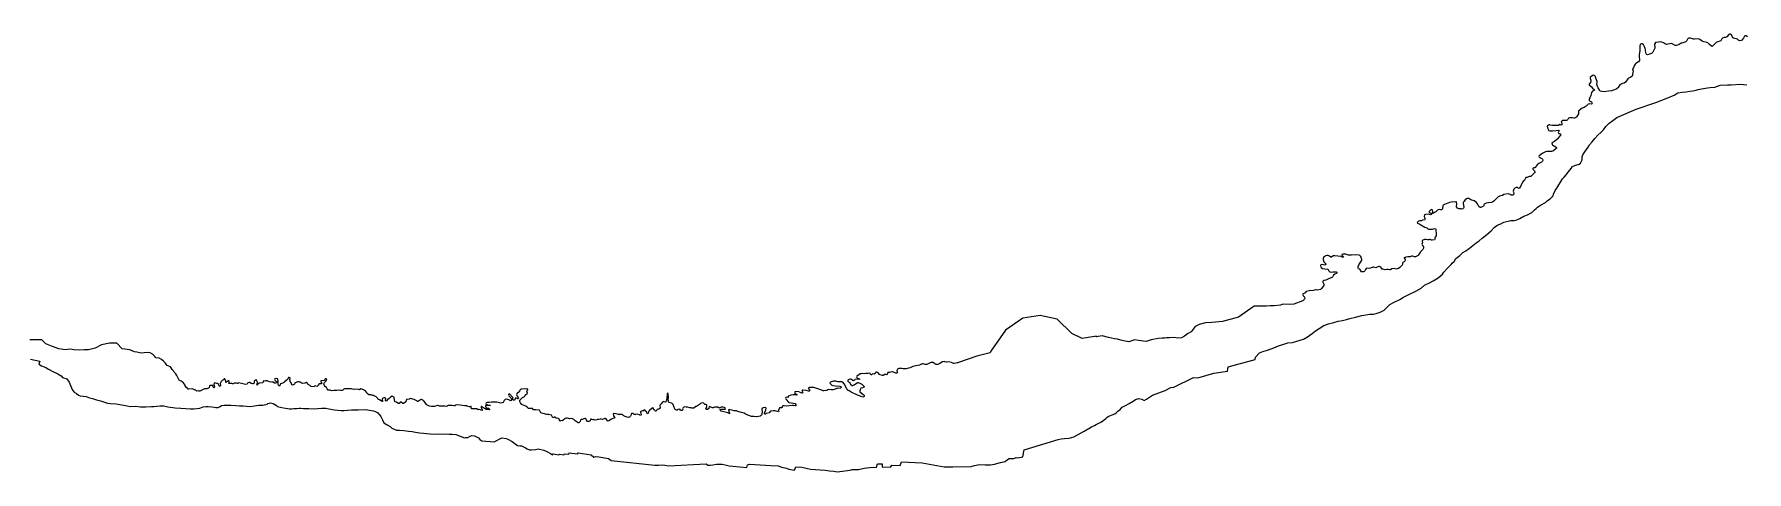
# Model space of a CAD drawing. Extents: x 0 to 800, y 146 to 730.
# Drawn here: x 288.4 to 339.8, y 514.4 to 527.6 of the extents above; entities that cross this region are included whole.
import ezdxf

# ---------------------------------------------------------------- set-up
doc = ezdxf.new("R2010")
doc.units = 0
doc.layers.get('0').update_dxf_attribs({"linetype": 'CONTINUOUS'})

msp = doc.modelspace()

# ---------------------------------------------------------------- linework, layer by layer
at = {"color": 3}
msp.add_lwpolyline([(339.8125, 527.515625), (339.771875, 527.546875), (339.746875, 527.546875), (339.728125, 527.53125), (339.690625, 527.46875), (339.646875, 527.415625), (339.625, 527.403125), (339.58125, 527.396875), (339.55625, 527.403125), (339.5125, 527.44375), (339.4875, 527.45625), (339.43125, 527.459375), (339.390625, 527.475), (339.36875, 527.49375), (339.353125, 527.540625), (339.325, 527.578125), (339.303125, 527.590625), (339.275, 527.590625), (339.25625, 527.58125), (339.19375, 527.5125), (339.153125, 527.49375), (339.109375, 527.49375), (339.0625, 527.475), (339.046875, 527.45625), (339.025, 527.4125), (339.009375, 527.39375), (338.9875, 527.384375), (338.89375, 527.353125), (338.875, 527.340625), (338.775, 527.240625), (338.75625, 527.225), (338.734375, 527.228125), (338.675, 527.278125), (338.621875, 527.334375), (338.6, 527.346875), (338.553125, 527.35), (338.503125, 527.3625), (338.453125, 527.384375), (338.384375, 527.43125), (338.3625, 527.44375), (338.31875, 527.45625), (338.21875, 527.44375), (338.196875, 527.44375), (338.1, 527.471875), (338.053125, 527.471875), (338.03125, 527.4625), (338.015625, 527.446875), (337.9875, 527.378125), (337.965625, 527.3625), (337.846875, 527.325), (337.825, 527.31875), (337.7625, 527.278125), (337.740625, 527.26875), (337.671875, 527.25625), (337.646875, 527.25625), (337.571875, 527.29375), (337.528125, 527.309375), (337.478125, 527.30625), (337.421875, 527.290625), (337.378125, 527.284375), (337.353125, 527.2875), (337.2875, 527.33125), (337.2375, 527.353125), (337.215625, 527.359375), (337.075, 527.346875), (337.05, 527.3375), (337.021875, 527.290625), (337.01875, 527.265625), (337.03125, 527.2125), (337.028125, 527.171875), (336.99375, 527.09375), (336.971875, 527.053125), (336.953125, 527.03125), (336.93125, 527.015625), (336.840625, 526.978125), (336.815625, 526.975), (336.790625, 526.984375), (336.771875, 527), (336.759375, 527.021875), (336.75, 527.11875), (336.7375, 527.165625), (336.725, 527.209375), (336.6875, 527.271875), (336.653125, 527.3), (336.628125, 527.3), (336.60625, 527.290625), (336.59375, 527.275), (336.584375, 527.246875), (336.584375, 527.1), (336.5625, 526.96875), (336.559375, 526.921875), (336.56875, 526.821875), (336.56875, 526.796875), (336.54375, 526.75625), (336.459375, 526.70625), (336.440625, 526.6875), (336.4125, 526.64375), (336.3875, 526.584375), (336.359375, 526.540625), (336.365625, 526.51875), (336.378125, 526.5), (336.384375, 526.478125), (336.36875, 526.4375), (336.359375, 526.39375), (336.3625, 526.35), (336.35625, 526.328125), (336.315625, 526.3), (336.271875, 526.284375), (336.24375, 526.26875), (336.221875, 526.25), (336.15, 526.15), (336.115625, 526.11875), (336.065625, 526.109375), (336, 526.08125), (335.978125, 526.06875), (335.928125, 525.990625), (335.909375, 525.96875), (335.86875, 525.9375), (335.821875, 525.91875), (335.728125, 525.89375), (335.6375, 525.875), (335.509375, 525.8625), (335.440625, 525.86875), (335.39375, 525.88125), (335.378125, 525.896875), (335.328125, 525.98125), (335.30625, 526.025), (335.29375, 526.09375), (335.3, 526.15), (335.3, 526.175), (335.284375, 526.21875), (335.2625, 526.265625), (335.25, 526.315625), (335.23125, 526.3375), (335.20625, 526.353125), (335.18125, 526.3625), (335.159375, 526.353125), (335.09375, 526.2875), (335.090625, 526.259375), (335.10625, 526.209375), (335.109375, 526.1875), (335.096875, 526.14375), (335.05625, 526.090625), (335.059375, 526.06875), (335.13125, 526.00625), (335.15625, 525.971875), (335.2125, 525.93125), (335.225, 525.9125), (335.203125, 525.9), (335.18125, 525.89375), (335.1625, 525.88125), (335.128125, 525.84375), (335.125, 525.79375), (335.109375, 525.75), (335.084375, 525.684375), (335.0625, 525.646875), (335.059375, 525.625), (335.059375, 525.609375), (335.071875, 525.590625), (335.128125, 525.55625), (335.15, 525.51875), (335.14375, 525.496875), (335.121875, 525.4875), (335.05625, 525.496875), (335.034375, 525.490625), (334.96875, 525.428125), (334.9125, 525.384375), (334.846875, 525.365625), (334.75625, 525.3), (334.74375, 525.284375), (334.740625, 525.2625), (334.74375, 525.240625), (334.740625, 525.196875), (334.69375, 525.115625), (334.68125, 525.096875), (334.659375, 525.084375), (334.61875, 525.06875), (334.596875, 525.06875), (334.553125, 525.078125), (334.48125, 525.08125), (334.440625, 525.06875), (334.415625, 525.03125), (334.4, 525.0125), (334.38125, 525.003125), (334.334375, 524.996875), (334.26875, 524.996875), (334.215625, 524.959375), (334.240625, 524.915625), (334.24375, 524.890625), (334.2375, 524.871875), (334.21875, 524.8625), (334.175, 524.878125), (334.1375, 524.853125), (333.95625, 524.846875), (333.890625, 524.85625), (333.875, 524.871875), (333.85625, 524.865625), (333.803125, 524.825), (333.809375, 524.778125), (333.83125, 524.7375), (333.84375, 524.7), (333.890625, 524.690625), (333.95625, 524.690625), (334.071875, 524.7), (334.140625, 524.7125), (334.15625, 524.696875), (334.15, 524.678125), (334.1375, 524.659375), (334.13125, 524.6375), (334.134375, 524.61875), (334.153125, 524.60625), (334.178125, 524.603125), (334.196875, 524.590625), (334.209375, 524.571875), (334.196875, 524.559375), (334.103125, 524.4375), (334.084375, 524.428125), (334.01875, 524.365625), (334, 524.353125), (333.95625, 524.340625), (333.940625, 524.325), (333.95, 524.28125), (333.9625, 524.2625), (334, 524.2375), (334.025, 524.23125), (334.075, 524.190625), (334.075, 524.16875), (334.0625, 524.15), (333.99375, 524.090625), (333.928125, 524.06875), (333.79375, 524.065625), (333.75, 524.05625), (333.665625, 524.015625), (333.59375, 523.965625), (333.559375, 523.934375), (333.55, 523.915625), (333.5625, 523.896875), (333.58125, 523.884375), (333.64375, 523.859375), (333.659375, 523.840625), (333.665625, 523.81875), (333.665625, 523.796875), (333.659375, 523.775), (333.625, 523.746875), (333.54375, 523.709375), (333.49375, 523.6625), (333.440625, 523.590625), (333.425, 523.578125), (333.4, 523.578125), (333.378125, 523.56875), (333.365625, 523.553125), (333.36875, 523.53125), (333.41875, 523.484375), (333.43125, 523.46875), (333.434375, 523.446875), (333.3875, 523.39375), (333.334375, 523.35), (333.325, 523.33125), (333.30625, 523.31875), (333.2625, 523.315625), (333.240625, 523.309375), (333.221875, 523.29375), (333.203125, 523.2875), (333.18125, 523.290625), (333.1625, 523.28125), (333.146875, 523.2625), (333.128125, 523.221875), (333.115625, 523.20625), (333.09375, 523.19375), (333.05625, 523.140625), (332.996875, 523.0125), (332.953125, 522.959375), (332.93125, 522.965625), (332.896875, 522.9875), (332.86875, 522.984375), (332.828125, 522.96875), (332.79375, 522.9375), (332.778125, 522.875), (332.784375, 522.85), (332.8, 522.809375), (332.79375, 522.7875), (332.765625, 522.75625), (332.71875, 522.759375), (332.696875, 522.771875), (332.65625, 522.7875), (332.63125, 522.79375), (332.49375, 522.778125), (332.45625, 522.746875), (332.40625, 522.73125), (332.3625, 522.728125), (332.325, 522.70625), (332.3, 522.671875), (332.24375, 522.628125), (332.2, 522.578125), (332.16875, 522.55), (332.128125, 522.53125), (332.034375, 522.525), (331.96875, 522.5125), (331.925, 522.496875), (331.90625, 522.484375), (331.896875, 522.4625), (331.9, 522.440625), (331.8875, 522.421875), (331.80625, 522.3875), (331.784375, 522.384375), (331.746875, 522.4125), (331.703125, 522.49375), (331.678125, 522.53125), (331.609375, 522.584375), (331.503125, 522.615625), (331.446875, 522.65), (331.4, 522.65), (331.378125, 522.64375), (331.340625, 522.615625), (331.29375, 522.565625), (331.275, 522.521875), (331.275, 522.5), (331.290625, 522.45625), (331.29375, 522.3875), (331.2875, 522.365625), (331.275, 522.346875), (331.234375, 522.334375), (331.2125, 522.340625), (331.165625, 522.340625), (331.14375, 522.346875), (331.10625, 522.36875), (331.075, 522.4), (331.071875, 522.421875), (331.084375, 522.4875), (331.075, 522.553125), (331.053125, 522.553125), (330.915625, 522.540625), (330.86875, 522.53125), (330.71875, 522.475), (330.678125, 522.453125), (330.66875, 522.434375), (330.65625, 522.34375), (330.621875, 522.31875), (330.6, 522.3125), (330.553125, 522.321875), (330.528125, 522.31875), (330.509375, 522.30625), (330.459375, 522.25625), (330.41875, 522.234375), (330.359375, 522.196875), (330.346875, 522.2125), (330.365625, 522.25625), (330.35625, 522.3), (330.346875, 522.315625), (330.325, 522.325), (330.30625, 522.31875), (330.259375, 522.265625), (330.253125, 522.246875), (330.265625, 522.23125), (330.30625, 522.21875), (330.31875, 522.196875), (330.3125, 522.178125), (330.290625, 522.16875), (330.225, 522.184375), (330.159375, 522.178125), (330.134375, 522.175), (330.11875, 522.159375), (330.10625, 522.11875), (330.134375, 522.034375), (330.125, 522.015625), (330.059375, 522.003125), (330.01875, 521.9875), (329.975, 521.9875), (329.93125, 521.96875), (329.9125, 521.95625), (329.9, 521.934375), (329.909375, 521.915625), (329.975, 521.8875), (330.00625, 521.859375), (330.125, 521.790625), (330.1875, 521.76875), (330.203125, 521.75625), (330.215625, 521.740625), (330.2375, 521.73125), (330.35625, 521.7375), (330.41875, 521.75), (330.440625, 521.746875), (330.45625, 521.73125), (330.459375, 521.709375), (330.459375, 521.6875), (330.46875, 521.61875), (330.46875, 521.55), (330.465625, 521.528125), (330.434375, 521.49375), (330.428125, 521.475), (330.428125, 521.428125), (330.415625, 521.409375), (330.346875, 521.4), (330.328125, 521.4), (330.2875, 521.41875), (330.265625, 521.425), (330.246875, 521.4125), (330.203125, 521.4125), (330.159375, 521.425), (330.1125, 521.421875), (330.05, 521.396875), (330.046875, 521.375), (330.053125, 521.33125), (330.040625, 521.309375), (330.0375, 521.284375), (330.053125, 521.240625), (330.071875, 521.228125), (330.08125, 521.20625), (330.08125, 521.1625), (330.078125, 521.1375), (330.065625, 521.11875), (330, 521.05625), (329.9375, 520.959375), (329.925, 520.940625), (329.884375, 520.921875), (329.840625, 520.90625), (329.81875, 520.90625), (329.76875, 520.91875), (329.725, 520.925), (329.684375, 520.903125), (329.6625, 520.9), (329.61875, 520.903125), (329.55, 520.8875), (329.53125, 520.875), (329.509375, 520.878125), (329.534375, 520.8125), (329.534375, 520.7875), (329.528125, 520.76875), (329.509375, 520.753125), (329.46875, 520.734375), (329.459375, 520.715625), (329.45625, 520.66875), (329.44375, 520.65), (329.378125, 520.58125), (329.334375, 520.55625), (329.29375, 520.540625), (329.271875, 520.534375), (329.2, 520.55), (329.134375, 520.540625), (329.096875, 520.515625), (329.075, 520.509375), (329.028125, 520.51875), (328.984375, 520.51875), (328.9375, 520.509375), (328.86875, 520.528125), (328.846875, 520.534375), (328.803125, 520.5875), (328.784375, 520.6), (328.7625, 520.609375), (328.7375, 520.609375), (328.65, 520.571875), (328.58125, 520.59375), (328.559375, 520.590625), (328.496875, 520.565625), (328.43125, 520.55625), (328.3875, 520.559375), (328.365625, 520.553125), (328.340625, 520.51875), (328.321875, 520.478125), (328.30625, 520.4625), (328.2875, 520.453125), (328.265625, 520.45), (328.221875, 520.45625), (328.175, 520.53125), (328.134375, 520.54375), (328.125, 520.5625), (328.128125, 520.6125), (328.146875, 520.659375), (328.221875, 520.78125), (328.23125, 520.803125), (328.234375, 520.825), (328.203125, 520.9125), (328.171875, 520.94375), (328.15, 520.953125), (328.0375, 520.9625), (327.91875, 520.95), (327.83125, 520.95625), (327.740625, 520.978125), (327.675, 520.984375), (327.634375, 520.975), (327.6375, 520.953125), (327.684375, 520.903125), (327.66875, 520.884375), (327.603125, 520.909375), (327.421875, 520.934375), (327.375, 520.928125), (327.321875, 520.8875), (327.3, 520.8875), (327.265625, 520.91875), (327.221875, 520.9375), (327.196875, 520.940625), (327.14375, 520.928125), (327.11875, 520.915625), (327.084375, 520.884375), (327.071875, 520.865625), (327.06875, 520.821875), (327.090625, 520.75625), (327.10625, 520.7375), (327.15625, 520.69375), (327.15625, 520.671875), (327.11875, 520.65625), (327.04375, 520.66875), (327, 520.659375), (326.9875, 520.640625), (327.003125, 520.6), (327.015625, 520.578125), (327.05625, 520.55625), (327.203125, 520.534375), (327.21875, 520.521875), (327.2375, 520.48125), (327.253125, 520.4625), (327.271875, 520.45), (327.315625, 520.44375), (327.365625, 520.45625), (327.465625, 520.45625), (327.484375, 520.44375), (327.4875, 520.421875), (327.471875, 520.403125), (327.425, 520.38125), (327.3875, 520.353125), (327.35, 520.29375), (327.209375, 520.234375), (327.175, 520.20625), (327.15625, 520.196875), (327.09375, 520.190625), (327.075, 520.178125), (327.0625, 520.159375), (327.0625, 520.1375), (327.09375, 520.08125), (327.1, 520.059375), (327.09375, 520.0375), (327.05, 519.990625), (327.025, 519.953125), (326.990625, 519.925), (326.90625, 519.903125), (326.8625, 519.909375), (326.840625, 519.909375), (326.775, 519.8875), (326.646875, 519.878125), (326.559375, 519.8625), (326.528125, 519.825), (326.5125, 519.8125), (326.453125, 519.78125), (326.459375, 519.759375), (326.48125, 519.721875), (326.5, 519.709375), (326.5125, 519.69375), (326.51875, 519.65), (326.5125, 519.628125), (326.465625, 519.584375), (326.190625, 519.484375), (326.05625, 519.46875), (325.859375, 519.478125), (325.790625, 519.45), (325.6, 519.434375), (325.48125, 519.434375), (325.375, 519.41875), (325.003125, 519.41875), (324.534375, 519.084375), (324.05, 518.95625), (323.73125, 518.925), (323.540625, 518.915625), (323.34375, 518.865625), (323.225, 518.8125), (323.109375, 518.65), (322.996875, 518.5875), (322.909375, 518.515625), (322.81875, 518.46875), (322.7125, 518.459375), (322.59375, 518.475), (322.453125, 518.46875), (322.371875, 518.465625), (322.3125, 518.4625), (322.234375, 518.45625), (322.121875, 518.446875), (321.903125, 518.40625), (321.846875, 518.384375), (321.75625, 518.359375), (321.66875, 518.371875), (321.609375, 518.38125), (321.525, 518.390625), (321.4125, 518.40625), (321.234375, 518.35), (321.08125, 518.38125), (320.996875, 518.4), (320.896875, 518.425), (320.809375, 518.4375), (320.621875, 518.478125), (320.43125, 518.528125), (320.259375, 518.503125), (320.2625, 518.521875), (319.834375, 518.453125), (319.525, 518.6), (319.084375, 519.025), (318.571875, 519.14375), (318.053125, 519.0625), (317.53125, 518.696875), (317.09375, 518.065625), (317.06875, 518.01875), (316.671875, 517.91875), (316.121875, 517.73125), (316.10625, 517.7125), (316.084375, 517.71875), (316.0375, 517.709375), (315.990625, 517.696875), (315.96875, 517.7), (315.90625, 517.73125), (315.81875, 517.74375), (315.775, 517.734375), (315.753125, 517.734375), (315.709375, 517.75), (315.6875, 517.753125), (315.640625, 517.74375), (315.5625, 517.69375), (315.521875, 517.678125), (315.496875, 517.66875), (315.45, 517.671875), (315.409375, 517.690625), (315.35625, 517.73125), (315.309375, 517.73125), (315.2875, 517.725), (315.165625, 517.671875), (315.11875, 517.665625), (315.05625, 517.6875), (315.034375, 517.684375), (314.953125, 517.646875), (314.79375, 517.615625), (314.75, 517.60625), (314.665625, 517.565625), (314.621875, 517.553125), (314.553125, 517.540625), (314.4625, 517.5375), (314.41875, 517.546875), (314.375, 517.54375), (314.33125, 517.55), (314.29375, 517.521875), (314.271875, 517.484375), (314.284375, 517.440625), (314.284375, 517.41875), (314.265625, 517.409375), (314.24375, 517.409375), (314.153125, 517.446875), (314.13125, 517.45), (314.046875, 517.421875), (314, 517.421875), (313.98125, 517.36875), (313.965625, 517.359375), (313.91875, 517.371875), (313.88125, 517.346875), (313.859375, 517.340625), (313.8375, 517.340625), (313.76875, 517.35625), (313.75, 517.365625), (313.70625, 517.415625), (313.66875, 517.4375), (313.646875, 517.4375), (313.63125, 517.425), (313.628125, 517.403125), (313.590625, 517.38125), (313.54375, 517.3875), (313.525, 517.378125), (313.5125, 517.35625), (313.490625, 517.359375), (313.465625, 517.396875), (313.446875, 517.40625), (313.403125, 517.39375), (313.3375, 517.4), (313.29375, 517.3875), (313.246875, 517.39375), (313.203125, 517.3875), (313.1625, 517.384375), (313.153125, 517.3625), (313.071875, 517.31875), (313.0625, 517.296875), (313.06875, 517.275), (313.090625, 517.259375), (313.153125, 517.23125), (313.146875, 517.2125), (313.078125, 517.221875), (313.0125, 517.2125), (312.99375, 517.2), (312.98125, 517.18125), (312.959375, 517.175), (312.90625, 517.21875), (312.88125, 517.228125), (312.85625, 517.225), (312.8125, 517.20625), (312.8, 517.190625), (312.8, 517.165625), (312.815625, 517.15), (312.834375, 517.140625), (312.853125, 517.121875), (312.86875, 517.078125), (312.884375, 517.0625), (312.928125, 517.040625), (312.95, 517.040625), (312.990625, 517.05625), (313.084375, 517.125), (313.109375, 517.125), (313.175, 517.096875), (313.2, 517.0875), (313.21875, 517.071875), (313.29375, 516.996875), (313.234375, 516.9625), (313.190625, 516.953125), (313.175, 516.9375), (313.159375, 516.871875), (313.1625, 516.846875), (313.196875, 516.8125), (313.2625, 516.76875), (313.28125, 516.753125), (313.2875, 516.734375), (313.2875, 516.709375), (313.271875, 516.696875), (313.25, 516.6875), (313.2, 516.709375), (313.065625, 516.753125), (312.896875, 516.8375), (312.834375, 516.875), (312.8, 516.9), (312.771875, 516.940625), (312.690625, 517.08125), (312.64375, 517.134375), (312.61875, 517.14375), (312.5, 517.15), (312.4375, 517.16875), (312.365625, 517.16875), (312.275, 517.134375), (312.2625, 517.11875), (312.265625, 517.09375), (312.303125, 517.059375), (312.321875, 517.046875), (312.3625, 517.03125), (312.43125, 517.021875), (312.559375, 517.0125), (312.58125, 517.009375), (312.6, 516.99375), (312.596875, 516.971875), (312.578125, 516.959375), (312.484375, 516.95), (312.4625, 516.946875), (312.421875, 516.925), (312.353125, 516.909375), (312.296875, 516.903125), (312.225, 516.9125), (312.2, 516.909375), (312.1625, 516.8875), (312.075, 516.871875), (312.053125, 516.875), (311.990625, 516.90625), (311.925, 516.921875), (311.865625, 516.946875), (311.778125, 516.971875), (311.734375, 516.978125), (311.64375, 516.975), (311.60625, 516.959375), (311.646875, 516.90625), (311.653125, 516.884375), (311.640625, 516.86875), (311.615625, 516.8625), (311.54375, 516.884375), (311.45, 516.89375), (311.425, 516.89375), (311.421875, 516.86875), (311.44375, 516.828125), (311.440625, 516.80625), (311.41875, 516.803125), (311.33125, 516.840625), (311.234375, 516.853125), (311.2125, 516.85), (311.196875, 516.834375), (311.20625, 516.815625), (311.275, 516.753125), (311.253125, 516.75), (311.228125, 516.759375), (311.159375, 516.75625), (311.0875, 516.74375), (311.04375, 516.725), (311.003125, 516.71875), (311.00625, 516.671875), (310.9625, 516.68125), (310.940625, 516.678125), (310.928125, 516.659375), (310.946875, 516.61875), (311.0125, 516.53125), (311.03125, 516.525), (311.1625, 516.50625), (311.21875, 516.490625), (311.240625, 516.46875), (311.25, 516.446875), (311.234375, 516.428125), (311.2125, 516.425), (311.16875, 516.434375), (311.121875, 516.434375), (310.95625, 516.415625), (310.88125, 516.425), (310.859375, 516.425), (310.834375, 516.415625), (310.821875, 516.4), (310.828125, 516.378125), (310.809375, 516.3625), (310.74375, 516.365625), (310.73125, 516.346875), (310.73125, 516.325), (310.715625, 516.30625), (310.7125, 516.28125), (310.728125, 516.2625), (310.7125, 516.246875), (310.615625, 516.271875), (310.56875, 516.275), (310.478125, 516.26875), (310.434375, 516.21875), (310.35, 516.190625), (310.33125, 516.178125), (310.3125, 516.171875), (310.29375, 516.184375), (310.290625, 516.20625), (310.334375, 516.309375), (310.340625, 516.353125), (310.328125, 516.375), (310.25625, 516.36875), (310.234375, 516.359375), (310.21875, 516.34375), (310.215625, 516.321875), (310.225, 516.259375), (310.2125, 516.165625), (310.20625, 516.14375), (310.1875, 516.13125), (310.165625, 516.11875), (310.11875, 516.103125), (310.065625, 516.09375), (310.04375, 516.09375), (309.975, 516.10625), (309.903125, 516.10625), (309.74375, 516.16875), (309.684375, 516.20625), (309.64375, 516.21875), (309.6, 516.225), (309.490625, 516.253125), (309.453125, 516.275), (309.43125, 516.278125), (309.3875, 516.278125), (309.31875, 516.290625), (309.25625, 516.309375), (309.23125, 516.3125), (309.2125, 516.3), (309.228125, 516.259375), (309.246875, 516.21875), (309.253125, 516.196875), (309.23125, 516.196875), (309.190625, 516.2125), (309.0375, 516.25), (308.99375, 516.26875), (308.9625, 516.3), (308.96875, 516.31875), (308.99375, 516.328125), (309.059375, 516.321875), (309.109375, 516.325), (309.128125, 516.334375), (309.11875, 516.353125), (309.08125, 516.375), (309.040625, 516.384375), (308.99375, 516.38125), (308.95625, 516.3625), (308.9375, 516.359375), (308.896875, 516.384375), (308.878125, 516.3875), (308.8125, 516.384375), (308.790625, 516.38125), (308.753125, 516.365625), (308.73125, 516.36875), (308.66875, 516.396875), (308.646875, 516.4), (308.63125, 516.3875), (308.621875, 516.365625), (308.621875, 516.34375), (308.5875, 516.31875), (308.565625, 516.3125), (308.54375, 516.315625), (308.5375, 516.3375), (308.5625, 516.40625), (308.565625, 516.428125), (308.559375, 516.446875), (308.54375, 516.4625), (308.5, 516.465625), (308.48125, 516.48125), (308.478125, 516.503125), (308.459375, 516.5125), (308.39375, 516.503125), (308.371875, 516.496875), (308.340625, 516.4625), (308.25, 516.403125), (308.23125, 516.4), (308.178125, 516.35625), (308.15625, 516.35), (308.1125, 516.353125), (308.090625, 516.3625), (308.05, 516.365625), (307.9875, 516.384375), (307.94375, 516.384375), (307.896875, 516.39375), (307.878125, 516.3875), (307.84375, 516.359375), (307.8375, 516.3375), (307.840625, 516.315625), (307.834375, 516.296875), (307.81875, 516.28125), (307.796875, 516.284375), (307.775, 516.29375), (307.753125, 516.328125), (307.70625, 516.31875), (307.671875, 516.290625), (307.65, 516.290625), (307.6125, 516.315625), (307.58125, 516.375), (307.55625, 516.4625), (307.525, 516.49375), (307.50625, 516.50625), (307.421875, 516.521875), (307.415625, 516.54375), (307.4125, 516.584375), (307.40625, 516.60625), (307.409375, 516.671875), (307.403125, 516.8), (307.38125, 516.80625), (307.371875, 516.784375), (307.359375, 516.63125), (307.346875, 516.565625), (307.3375, 516.546875), (307.31875, 516.5375), (307.253125, 516.553125), (307.234375, 516.5375), (307.196875, 516.48125), (307.165625, 516.453125), (307.15625, 516.434375), (307.165625, 516.371875), (307.159375, 516.35), (307.11875, 516.328125), (307.075, 516.315625), (307.059375, 516.3), (307.04375, 516.2625), (307.01875, 516.265625), (307.003125, 516.28125), (306.990625, 516.3), (306.971875, 516.309375), (306.9625, 516.328125), (306.959375, 516.35), (306.946875, 516.365625), (306.925, 516.359375), (306.8375, 516.28125), (306.825, 516.2625), (306.796875, 516.18125), (306.775, 516.190625), (306.7625, 516.234375), (306.725, 516.2625), (306.703125, 516.3), (306.68125, 516.290625), (306.64375, 516.265625), (306.625, 516.278125), (306.584375, 516.259375), (306.575, 516.240625), (306.578125, 516.19375), (306.590625, 516.153125), (306.58125, 516.1375), (306.55625, 516.14375), (306.5375, 516.15625), (306.471875, 516.175), (306.428125, 516.1625), (306.384375, 516.165625), (306.35, 516.190625), (306.30625, 516.190625), (306.2875, 516.178125), (306.28125, 516.1375), (306.271875, 516.115625), (306.240625, 516.084375), (306.225, 516.075), (306.175, 516.08125), (306.1125, 516.10625), (306.09375, 516.11875), (306.053125, 516.1375), (306.0375, 516.153125), (306.01875, 516.165625), (305.953125, 516.16875), (305.90625, 516.165625), (305.840625, 516.1875), (305.775, 516.19375), (305.753125, 516.1875), (305.759375, 516.121875), (305.796875, 516.06875), (305.784375, 516.05), (305.740625, 516.040625), (305.7, 516.021875), (305.625, 515.971875), (305.603125, 515.965625), (305.58125, 515.978125), (305.540625, 516.03125), (305.51875, 516.040625), (305.496875, 516.040625), (305.43125, 516.01875), (305.390625, 516.028125), (305.365625, 516.025), (305.321875, 516.0125), (305.278125, 516.015625), (305.25625, 516.00625), (305.19375, 515.996875), (305.175, 516.009375), (305.13125, 516.00625), (305.09375, 516.028125), (305.071875, 516.025), (305.05625, 515.978125), (305.04375, 515.9625), (305.025, 515.953125), (304.98125, 515.95625), (304.9625, 515.965625), (304.9375, 516.028125), (304.921875, 516.04375), (304.896875, 516.046875), (304.815625, 516.0125), (304.790625, 516.009375), (304.76875, 515.99375), (304.75625, 515.953125), (304.725, 515.915625), (304.703125, 515.915625), (304.640625, 515.95), (304.60625, 515.975), (304.59375, 515.99375), (304.571875, 516.009375), (304.50625, 516.040625), (304.4375, 516.034375), (304.375, 516.053125), (304.353125, 516.05625), (304.309375, 516.046875), (304.24375, 515.9875), (304.221875, 515.978125), (304.18125, 515.98125), (304.159375, 515.96875), (304.140625, 515.984375), (304.1375, 516.009375), (304.125, 516.028125), (304.109375, 516.040625), (304.040625, 516.059375), (304, 516.08125), (303.98125, 516.084375), (303.959375, 516.078125), (303.940625, 516.0625), (303.9125, 516.125), (303.896875, 516.140625), (303.853125, 516.15625), (303.80625, 516.165625), (303.759375, 516.165625), (303.646875, 516.196875), (303.58125, 516.21875), (303.565625, 516.234375), (303.55, 516.275), (303.5375, 516.29375), (303.425, 516.30625), (303.378125, 516.3), (303.359375, 516.30625), (303.328125, 516.340625), (303.259375, 516.346875), (303.2125, 516.340625), (303.19375, 516.35), (303.165625, 516.3875), (303.128125, 516.4125), (303.025, 516.453125), (303.00625, 516.465625), (302.965625, 516.515625), (302.94375, 516.553125), (302.94375, 516.575), (302.95, 516.596875), (303.028125, 516.671875), (303.06875, 516.69375), (303.084375, 516.709375), (303.1125, 516.74375), (303.175, 516.803125), (303.1625, 516.865625), (303.16875, 516.8875), (303.1875, 516.90625), (303.184375, 516.925), (303.165625, 516.93125), (303.14375, 516.925), (303.075, 516.93125), (302.9875, 516.925), (302.96875, 516.915625), (302.953125, 516.9), (302.934375, 516.859375), (302.85625, 516.78125), (302.853125, 516.75625), (302.86875, 516.7125), (302.896875, 516.678125), (302.90625, 516.659375), (302.903125, 516.6375), (302.884375, 516.6375), (302.821875, 516.665625), (302.80625, 516.65), (302.79375, 516.609375), (302.775, 516.59375), (302.753125, 516.596875), (302.7375, 516.6125), (302.740625, 516.65625), (302.734375, 516.678125), (302.65, 516.778125), (302.634375, 516.7875), (302.615625, 516.775), (302.6125, 516.75), (302.61875, 516.728125), (302.646875, 516.690625), (302.678125, 516.6625), (302.6875, 516.640625), (302.69375, 516.596875), (302.68125, 516.578125), (302.65625, 516.58125), (302.61875, 516.60625), (302.55625, 516.628125), (302.5125, 516.61875), (302.478125, 516.584375), (302.471875, 516.5625), (302.44375, 516.525), (302.421875, 516.515625), (302.38125, 516.509375), (302.259375, 516.53125), (302.096875, 516.534375), (302.028125, 516.521875), (301.9625, 516.525), (301.940625, 516.51875), (301.93125, 516.5), (301.940625, 516.478125), (301.978125, 516.45625), (302.071875, 516.4375), (302.046875, 516.43125), (301.915625, 516.4375), (301.9125, 516.4125), (301.934375, 516.36875), (301.959375, 516.359375), (302.003125, 516.35625), (302.040625, 516.328125), (302.0375, 516.303125), (302.0125, 516.3), (301.940625, 516.31875), (301.890625, 516.34375), (301.796875, 516.409375), (301.778125, 516.39375), (301.80625, 516.334375), (301.83125, 516.296875), (301.809375, 516.2875), (301.7625, 516.30625), (301.740625, 516.3125), (301.69375, 516.309375), (301.65625, 516.33125), (301.63125, 516.334375), (301.565625, 516.33125), (301.5, 516.334375), (301.4875, 516.403125), (301.465625, 516.40625), (301.446875, 516.396875), (301.421875, 516.390625), (301.378125, 516.40625), (301.365625, 516.421875), (301.340625, 516.425), (301.296875, 516.421875), (301.228125, 516.43125), (301.159375, 516.45), (301.034375, 516.453125), (301.015625, 516.44375), (301.003125, 516.425), (300.98125, 516.421875), (300.9125, 516.43125), (300.81875, 516.4375), (300.796875, 516.4375), (300.775, 516.428125), (300.7625, 516.4125), (300.740625, 516.409375), (300.69375, 516.415625), (300.5375, 516.415625), (300.515625, 516.421875), (300.496875, 516.434375), (300.471875, 516.43125), (300.446875, 516.421875), (300.375, 516.40625), (300.3, 516.40625), (300.234375, 516.415625), (300.175, 516.440625), (300.15625, 516.453125), (300.084375, 516.540625), (300.034375, 516.584375), (300.025, 516.603125), (300.009375, 516.615625), (299.9875, 516.615625), (299.965625, 516.609375), (299.909375, 516.565625), (299.8875, 516.55625), (299.865625, 516.553125), (299.853125, 516.575), (299.815625, 516.6), (299.775, 516.61875), (299.665625, 516.65), (299.628125, 516.628125), (299.540625, 516.6125), (299.528125, 516.546875), (299.45625, 516.490625), (299.434375, 516.49375), (299.384375, 516.53125), (299.359375, 516.53125), (299.321875, 516.5), (299.303125, 516.49375), (299.28125, 516.503125), (299.24375, 516.534375), (299.2, 516.54375), (299.190625, 516.546875), (299.175, 516.671875), (299.159375, 516.690625), (299.11875, 516.715625), (299.0625, 516.68125), (299.015625, 516.634375), (298.99375, 516.63125), (298.9375, 516.5625), (298.91875, 516.571875), (298.915625, 516.596875), (298.925, 516.640625), (298.909375, 516.65625), (298.890625, 516.665625), (298.865625, 516.6625), (298.825, 516.640625), (298.809375, 516.625), (298.8125, 516.6), (298.828125, 516.584375), (298.8375, 516.5625), (298.8125, 516.559375), (298.7375, 516.603125), (298.696875, 516.61875), (298.6875, 516.640625), (298.628125, 516.709375), (298.58125, 516.7125), (298.56875, 516.73125), (298.521875, 516.7375), (298.48125, 516.75625), (298.434375, 516.75625), (298.4125, 516.759375), (298.359375, 516.796875), (298.340625, 516.8375), (298.3125, 516.871875), (298.25625, 516.909375), (298.16875, 516.93125), (298.1375, 516.903125), (298.115625, 516.9125), (298.003125, 516.925), (297.959375, 516.91875), (297.89375, 516.934375), (297.6875, 516.93125), (297.665625, 516.928125), (297.634375, 516.896875), (297.615625, 516.884375), (297.5625, 516.884375), (297.515625, 516.89375), (297.45, 516.8875), (297.3625, 516.890625), (297.29375, 516.871875), (297.25625, 516.89375), (297.190625, 516.9), (297.165625, 516.934375), (297.146875, 516.975), (297.1125, 517), (297.090625, 517.00625), (297.065625, 517.0875), (297.08125, 517.128125), (297.13125, 517.178125), (297.14375, 517.196875), (297.15, 517.21875), (297.13125, 517.234375), (297.10625, 517.23125), (297.090625, 517.215625), (297.0875, 517.19375), (297.071875, 517.18125), (296.98125, 517.178125), (296.965625, 517.165625), (296.975, 517.14375), (296.990625, 517.13125), (296.996875, 517.109375), (296.990625, 517.0875), (296.965625, 517.08125), (296.94375, 517.0875), (296.921875, 517.084375), (296.896875, 517.046875), (296.878125, 517.0375), (296.86875, 517.015625), (296.85, 517.00625), (296.80625, 517.021875), (296.784375, 517.0125), (296.775, 516.99375), (296.684375, 517.00625), (296.665625, 517.015625), (296.653125, 517.034375), (296.634375, 517.05), (296.59375, 517.06875), (296.578125, 517.084375), (296.55, 517.121875), (296.53125, 517.128125), (296.49375, 517.103125), (296.425, 517.1), (296.38125, 517.115625), (296.346875, 517.140625), (296.321875, 517.146875), (296.278125, 517.14375), (296.253125, 517.1375), (296.215625, 517.115625), (296.19375, 517.115625), (296.184375, 517.075), (296.121875, 517.05), (296.1, 517.059375), (296.078125, 517.11875), (296.05625, 517.159375), (296.040625, 517.221875), (296.046875, 517.24375), (296.046875, 517.265625), (296.025, 517.278125), (296.003125, 517.275), (295.9875, 517.259375), (295.971875, 517.21875), (295.878125, 517.146875), (295.865625, 517.128125), (295.859375, 517.115625), (295.85, 517.1125), (295.7625, 517.0875), (295.75, 517.06875), (295.746875, 517.04375), (295.734375, 517.025), (295.715625, 517.025), (295.690625, 517.0625), (295.6875, 517.084375), (295.69375, 517.153125), (295.684375, 517.221875), (295.671875, 517.2375), (295.603125, 517.25), (295.5875, 517.2375), (295.58125, 517.215625), (295.590625, 517.19375), (295.61875, 517.1625), (295.640625, 517.153125), (295.65625, 517.140625), (295.65, 517.11875), (295.60625, 517.103125), (295.58125, 517.109375), (295.54375, 517.13125), (295.496875, 517.1375), (295.43125, 517.15), (295.365625, 517.175), (295.321875, 517.175), (295.3, 517.16875), (295.25625, 517.175), (295.240625, 517.1625), (295.228125, 517.11875), (295.11875, 517.109375), (295.053125, 517.05), (295.06875, 517.115625), (295.053125, 517.2), (295.034375, 517.203125), (294.96875, 517.1625), (294.96875, 517.121875), (294.959375, 517.1), (294.94375, 517.084375), (294.921875, 517.084375), (294.878125, 517.09375), (294.84375, 517.121875), (294.821875, 517.125), (294.78125, 517.11875), (294.759375, 517.078125), (294.715625, 517.065625), (294.671875, 517.071875), (294.63125, 517.0875), (294.5875, 517.09375), (294.503125, 517.1125), (294.4875, 517.1), (294.465625, 517.096875), (294.44375, 517.10625), (294.378125, 517.10625), (294.340625, 517.0875), (294.31875, 517.084375), (294.3, 517.096875), (294.25625, 517.09375), (294.234375, 517.1), (294.2125, 517.1), (294.215625, 517.121875), (294.221875, 517.140625), (294.221875, 517.1625), (294.209375, 517.178125), (294.1875, 517.178125), (294.165625, 517.16875), (294.140625, 517.13125), (294.11875, 517.128125), (294.11875, 517.16875), (294.09375, 517.23125), (294.071875, 517.2375), (294.05625, 517.221875), (294.046875, 517.203125), (294.00625, 517.18125), (293.975, 517.153125), (293.9625, 517.1125), (293.946875, 517.096875), (293.959375, 517.03125), (293.95, 517.009375), (293.928125, 517.0125), (293.8875, 517.090625), (293.86875, 517.1), (293.846875, 517.1), (293.78125, 517.115625), (293.765625, 517.096875), (293.7625, 517.075), (293.775, 516.9875), (293.759375, 516.96875), (293.740625, 516.984375), (293.73125, 517.003125), (293.740625, 517.021875), (293.728125, 517.040625), (293.70625, 517.03125), (293.640625, 517.03125), (293.628125, 517.0125), (293.61875, 516.971875), (293.60625, 516.953125), (293.584375, 516.953125), (293.546875, 516.93125), (293.48125, 516.93125), (293.4375, 516.91875), (293.340625, 516.86875), (293.31875, 516.865625), (293.296875, 516.871875), (293.253125, 516.86875), (293.215625, 516.89375), (293.19375, 516.89375), (293.15625, 516.91875), (293.134375, 516.921875), (293.121875, 516.9375), (293.0125, 516.921875), (292.990625, 516.928125), (292.9625, 516.9625), (292.940625, 516.971875), (292.903125, 517.025), (292.903125, 517.04375), (292.840625, 517.128125), (292.775, 517.1625), (292.721875, 517.2), (292.64375, 517.340625), (292.615625, 517.384375), (292.5875, 517.415625), (292.571875, 517.440625), (292.546875, 517.471875), (292.5125, 517.51875), (292.48125, 517.5625), (292.453125, 517.596875), (292.409375, 517.61875), (292.353125, 517.640625), (292.296875, 517.715625), (292.24375, 517.771875), (292.1875, 517.815625), (292.1125, 517.853125), (292.021875, 517.871875), (291.990625, 517.903125), (291.95625, 517.934375), (291.9125, 517.975), (291.84375, 518.015625), (291.79375, 518.028125), (291.66875, 518.0125), (291.596875, 518.009375), (291.525, 518.021875), (291.44375, 518.0375), (291.38125, 518.05), (291.309375, 518.078125), (291.234375, 518.103125), (291.009375, 518.1375), (290.84375, 518.303125), (290.625, 518.30625), (290.38125, 518.259375), (290.196875, 518.153125), (289.990625, 518.1125), (289.86875, 518.103125), (289.7125, 518.1), (289.55625, 518.109375), (289.45, 518.128125), (289.3625, 518.11875), (289.309375, 518.1125), (289.109375, 518.140625), (288.915625, 518.203125), (288.71875, 518.284375), (288.590625, 518.40625), (288.23125, 518.409375)], dxfattribs=at)
at = {"color": 1}
msp.add_lwpolyline([(288.25, 517.83125), (288.534375, 517.771875), (288.50625, 517.675), (288.5875, 517.621875), (288.7125, 517.575), (288.790625, 517.528125), (288.921875, 517.459375), (289.078125, 517.3875), (289.175, 517.321875), (289.21875, 517.271875), (289.340625, 517.234375), (289.415625, 517.1375), (289.453125, 517.034375), (289.48125, 516.9625), (289.51875, 516.896875), (289.565625, 516.8375), (289.6375, 516.79375), (289.69375, 516.746875), (289.75, 516.728125), (289.925, 516.70625), (290.028125, 516.66875), (290.11875, 516.640625), (290.23125, 516.609375), (290.35625, 516.571875), (290.415625, 516.553125), (290.565625, 516.509375), (290.646875, 516.5), (290.828125, 516.4875), (290.99375, 516.459375), (291.15625, 516.421875), (291.25, 516.40625), (291.403125, 516.4125), (291.553125, 516.396875), (291.7125, 516.396875), (291.890625, 516.40625), (291.959375, 516.40625), (292.05, 516.4125), (292.140625, 516.421875), (292.25625, 516.421875), (292.38125, 516.396875), (292.596875, 516.36875), (292.765625, 516.35), (292.915625, 516.346875), (293.05625, 516.3375), (293.159375, 516.3375), (293.334375, 516.359375), (293.434375, 516.39375), (293.525, 516.403125), (293.590625, 516.403125), (293.703125, 516.396875), (293.778125, 516.384375), (293.821875, 516.375), (293.89375, 516.375), (293.95, 516.403125), (293.9875, 516.434375), (294.065625, 516.45), (294.128125, 516.45), (294.271875, 516.440625), (294.415625, 516.434375), (294.528125, 516.425), (294.6375, 516.421875), (294.74375, 516.4125), (294.846875, 516.403125), (294.978125, 516.421875), (295.103125, 516.44375), (295.234375, 516.45), (295.3625, 516.478125), (295.378125, 516.496875), (295.459375, 516.51875), (295.54375, 516.490625), (295.6375, 516.43125), (295.675, 516.403125), (295.803125, 516.375), (295.915625, 516.35), (296.028125, 516.33125), (296.10625, 516.33125), (296.165625, 516.340625), (296.246875, 516.340625), (296.321875, 516.359375), (296.36875, 516.35625), (296.45, 516.340625), (296.609375, 516.340625), (296.746875, 516.3375), (296.88125, 516.340625), (296.9875, 516.359375), (297.125, 516.35625), (297.2125, 516.3375), (297.3875, 516.303125), (297.58125, 516.28125), (297.659375, 516.284375), (297.771875, 516.290625), (297.89375, 516.3), (298.009375, 516.309375), (298.09375, 516.309375), (298.309375, 516.3125), (298.434375, 516.290625), (298.553125, 516.271875), (298.65, 516.2375), (298.684375, 516.215625), (298.734375, 516.159375), (298.771875, 516.103125), (298.828125, 516.00625), (298.865625, 515.9125), (298.98125, 515.846875), (299.059375, 515.803125), (299.103125, 515.75625), (299.240625, 515.696875), (299.3375, 515.696875), (299.465625, 515.6875), (299.603125, 515.66875), (299.715625, 515.653125), (299.8125, 515.634375), (299.934375, 515.6125), (300.05625, 515.6), (300.253125, 515.584375), (300.403125, 515.578125), (300.51875, 515.58125), (300.59375, 515.578125), (300.70625, 515.584375), (300.821875, 515.578125), (300.915625, 515.578125), (301.025, 515.565625), (301.284375, 515.459375), (301.31875, 515.478125), (301.3875, 515.46875), (301.45625, 515.509375), (301.50625, 515.5375), (301.584375, 515.51875), (301.70625, 515.4625), (301.75, 515.415625), (301.809375, 515.378125), (302.18125, 515.340625), (302.403125, 515.4625), (302.540625, 515.44375), (302.5875, 515.421875), (302.721875, 515.35), (302.803125, 515.284375), (302.878125, 515.2375), (302.94375, 515.21875), (303.003125, 515.21875), (303.115625, 515.159375), (303.171875, 515.134375), (303.234375, 515.10625), (303.3, 515.103125), (303.41875, 515.115625), (303.5, 515.134375), (303.665625, 515.096875), (303.759375, 515.05625), (303.871875, 514.990625), (303.928125, 514.953125), (303.95, 514.98125), (304.11875, 514.95), (304.1375, 514.971875), (304.26875, 514.953125), (304.28125, 514.9875), (304.421875, 514.96875), (304.434375, 515.009375), (304.684375, 514.98125), (304.703125, 515.009375), (305.0875, 514.95), (305.16875, 514.878125), (305.21875, 514.903125), (305.315625, 514.89375), (305.609375, 514.8375), (305.69375, 514.78125), (307.003125, 514.640625), (307.1125, 514.64375), (307.225, 514.65), (307.3, 514.640625), (307.409375, 514.625), (308.546875, 514.68125), (308.596875, 514.64375), (308.675, 514.64375), (308.74375, 514.653125), (308.85625, 514.66875), (309.025, 514.66875), (309.109375, 514.653125), (309.234375, 514.621875), (309.340625, 514.6125), (309.76875, 514.56875), (309.78125, 514.653125), (309.840625, 514.66875), (310.484375, 514.63125), (310.709375, 514.625), (310.784375, 514.596875), (310.80625, 514.578125), (310.95625, 514.55), (311.03125, 514.525), (311.19375, 514.490625), (311.2375, 514.59375), (311.41875, 514.584375), (311.68125, 514.521875), (312.121875, 514.490625), (312.24375, 514.471875), (312.378125, 514.459375), (312.475, 514.44375), (312.871875, 514.4875), (312.928125, 514.5125), (313.11875, 514.5125), (313.246875, 514.5375), (313.290625, 514.55625), (313.365625, 514.559375), (313.459375, 514.575), (313.659375, 514.578125), (313.684375, 514.678125), (313.828125, 514.68125), (313.83125, 514.584375), (314.084375, 514.59375), (314.115625, 514.640625), (314.365625, 514.63125), (314.409375, 514.7375), (315.034375, 514.715625), (315.6875, 514.596875), (315.859375, 514.5875), (315.946875, 514.596875), (316.5, 514.60625), (316.596875, 514.63125), (316.75625, 514.659375), (316.91875, 514.653125), (317.078125, 514.653125), (317.20625, 514.66875), (317.378125, 514.725), (317.51875, 514.75625), (317.59375, 514.809375), (317.640625, 514.846875), (317.696875, 514.840625), (317.7875, 514.840625), (317.85625, 514.875), (317.9, 514.859375), (318.05625, 514.896875), (318.09375, 515.10625), (319.109375, 515.4125), (319.203125, 515.43125), (319.309375, 515.440625), (319.44375, 515.45), (319.584375, 515.496875), (319.71875, 515.565625), (319.9, 515.659375), (320.115625, 515.790625), (320.209375, 515.8375), (320.25625, 515.86875), (320.41875, 515.94375), (320.546875, 516.046875), (320.590625, 516.084375), (320.6375, 516.1125), (320.73125, 516.15), (320.8125, 516.1875), (320.865625, 516.225), (320.90625, 516.2625), (320.98125, 516.328125), (321.0375, 516.3875), (321.134375, 516.434375), (321.246875, 516.5), (321.3625, 516.56875), (321.4375, 516.6125), (321.5375, 516.64375), (321.625, 516.621875), (321.7, 516.58125), (321.76875, 516.621875), (321.94375, 516.746875), (322.328125, 516.8875), (322.5, 516.971875), (322.590625, 516.9875), (323.18125, 517.275), (323.30625, 517.2625), (323.55, 517.340625), (323.784375, 517.40625), (324.196875, 517.4625), (324.215625, 517.59375), (325.028125, 517.821875), (325.0375, 517.8875), (325.15625, 518.015625), (325.2625, 518.053125), (325.403125, 518.1), (325.5875, 518.16875), (325.73125, 518.225), (325.8875, 518.275), (326.009375, 518.31875), (326.15625, 518.33125), (326.284375, 518.36875), (326.48125, 518.425), (326.596875, 518.5), (326.74375, 518.603125), (326.8375, 518.678125), (326.953125, 518.753125), (327.096875, 518.840625), (327.228125, 518.89375), (327.39375, 518.93125), (327.51875, 518.971875), (327.653125, 518.990625), (327.775, 519.01875), (327.875, 519.046875), (328.040625, 519.084375), (328.234375, 519.1375), (328.46875, 519.175), (328.58125, 519.178125), (328.66875, 519.203125), (328.7875, 519.24375), (328.9, 519.303125), (328.9625, 519.35625), (329.071875, 519.46875), (329.184375, 519.528125), (329.390625, 519.63125), (329.46875, 519.678125), (329.646875, 519.765625), (329.853125, 519.86875), (330.0125, 519.9625), (330.1125, 520.046875), (330.28125, 520.13125), (330.378125, 520.184375), (330.521875, 520.271875), (330.65625, 520.384375), (330.696875, 520.440625), (330.803125, 520.565625), (330.9125, 520.66875), (330.95, 520.715625), (331.009375, 520.7625), (331.059375, 520.85625), (331.171875, 520.94375), (331.265625, 521.034375), (331.35625, 521.084375), (331.4625, 521.165625), (331.5625, 521.240625), (331.6625, 521.321875), (331.75625, 521.3875), (331.84375, 521.4625), (331.990625, 521.575), (332.121875, 521.6875), (332.209375, 521.78125), (332.284375, 521.840625), (332.34375, 521.875), (332.40625, 521.896875), (332.5, 521.940625), (332.5375, 521.953125), (332.625, 521.96875), (332.709375, 521.996875), (332.803125, 521.996875), (332.8875, 522.009375), (332.975, 522.05625), (333.09375, 522.121875), (333.2125, 522.159375), (333.340625, 522.23125), (333.415625, 522.309375), (333.465625, 522.353125), (333.5125, 522.390625), (333.59375, 522.459375), (333.746875, 522.5375), (333.8125, 522.590625), (333.890625, 522.640625), (333.978125, 522.734375), (333.9875, 522.78125), (334.034375, 522.89375), (334.090625, 522.96875), (334.146875, 523.065625), (334.2, 523.146875), (334.2625, 523.25), (334.30625, 523.296875), (334.365625, 523.3625), (334.4, 523.403125), (334.428125, 523.45), (334.465625, 523.496875), (334.528125, 523.5625), (334.55, 523.61875), (334.659375, 523.65625), (334.7625, 523.6875), (334.796875, 523.715625), (334.853125, 523.815625), (334.846875, 523.903125), (334.865625, 523.96875), (334.93125, 524.05625), (335.028125, 524.196875), (335.071875, 524.2625), (335.15, 524.35625), (335.228125, 524.459375), (335.31875, 524.553125), (335.415625, 524.65), (335.49375, 524.721875), (335.55625, 524.815625), (335.6625, 524.91875), (335.775, 525.003125), (335.89375, 525.090625), (336.475, 525.3375), (337.059375, 525.54375), (337.41875, 525.684375), (337.615625, 525.7625), (337.721875, 525.828125), (337.85, 525.846875), (337.96875, 525.85625), (338.08125, 525.875), (338.171875, 525.89375), (338.275, 525.9125), (338.33125, 525.93125), (338.4375, 525.95), (338.609375, 525.984375), (338.696875, 525.9875), (338.83125, 526.003125), (338.996875, 526.059375), (339.209375, 526.06875), (339.328125, 526.071875), (339.59375, 526.090625), (339.79375, 526.075)], dxfattribs=at)

doc.saveas('drawing.dxf')
